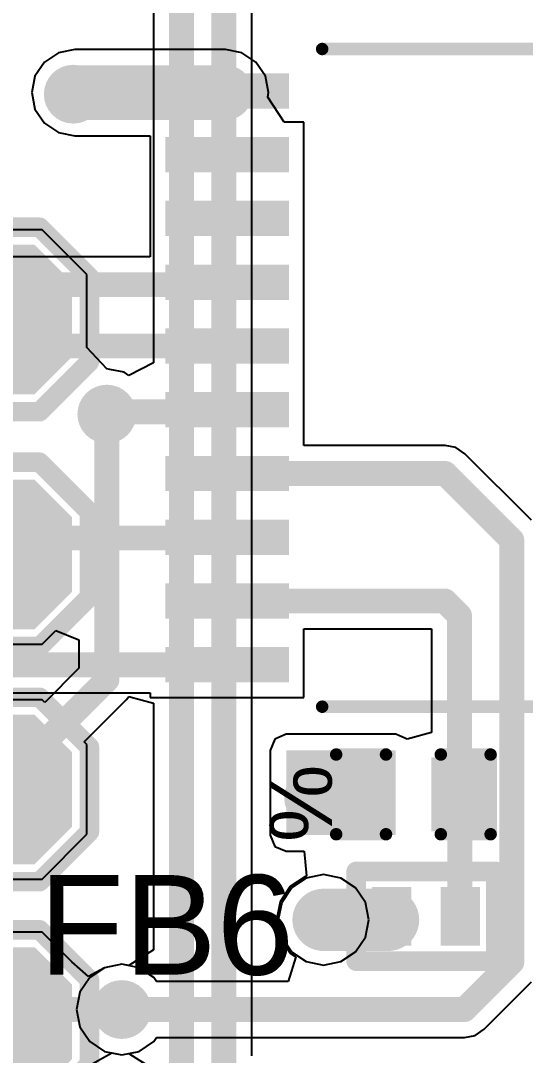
# Model space of a CAD drawing. Header units: millimetres. Extents: x -0.52 to 3.79, y -0.54 to 3.26.
# Drawn here: x 2.2834 to 2.486, y 2.2776 to 2.6929 of the extents above; entities that cross this region are included whole.
import ezdxf

# ---------------------------------------------------------------- set-up
doc = ezdxf.new("R2010")
doc.units = ezdxf.units.MM
doc.header["$MEASUREMENT"] = 0
for name, color, linetype in [('BottomLayer', 5, 'Continuous'), ('BottomOverlay', 54, 'Continuous'), ('BottomPaste', 16, 'Continuous'), ('BottomSolder', 6, 'Continuous'), ('TopLayer', 1, 'Continuous'), ('TopOverlay', 2, 'Continuous'), ('TopPaste', 8, 'Continuous'), ('TopSolder', 216, 'Continuous'), ('ViaHoleLayer', 16, 'Continuous')]:
    doc.layers.add(name, color=color, linetype=linetype)
doc.styles.add('Arial', font='', dxfattribs={"height": 0.2})
doc.styles.get('Arial').set_extended_font_data('Arial')

# ---------------------------------------------------------------- blocks, each defined once
blk = doc.blocks.new('TSSOP_20_58')
at = {"layer": 'TopLayer'}
for points in [[(-0.08937, 0.12224), (-0.08937, 0.10807), (-0.13898, 0.10807), (-0.13898, 0.12224)], [(0.13898, 0.12224), (0.13898, 0.10807), (0.08937, 0.10807), (0.08937, 0.12224)], [(-0.08937, 0.09665), (-0.08937, 0.08248), (-0.13898, 0.08248), (-0.13898, 0.09665)], [(0.13898, 0.09665), (0.13898, 0.08248), (0.08937, 0.08248), (0.08937, 0.09665)], [(-0.08937, 0.07106), (-0.08937, 0.05689), (-0.13898, 0.05689), (-0.13898, 0.07106)], [(0.13898, 0.07106), (0.13898, 0.05689), (0.08937, 0.05689), (0.08937, 0.07106)], [(-0.08937, 0.04547), (-0.08937, 0.0313), (-0.13898, 0.0313), (-0.13898, 0.04547)], [(0.13898, 0.04547), (0.13898, 0.0313), (0.08937, 0.0313), (0.08937, 0.04547)], [(-0.08937, 0.01988), (-0.08937, 0.00571), (-0.13898, 0.00571), (-0.13898, 0.01988)], [(0.13898, 0.01988), (0.13898, 0.00571), (0.08937, 0.00571), (0.08937, 0.01988)], [(-0.08937, -0.00571), (-0.08937, -0.01988), (-0.13898, -0.01988), (-0.13898, -0.00571)], [(0.13898, -0.00571), (0.13898, -0.01988), (0.08937, -0.01988), (0.08937, -0.00571)], [(-0.08937, -0.0313), (-0.08937, -0.04547), (-0.13898, -0.04547), (-0.13898, -0.0313)], [(0.13898, -0.0313), (0.13898, -0.04547), (0.08937, -0.04547), (0.08937, -0.0313)], [(-0.08937, -0.05689), (-0.08937, -0.07106), (-0.13898, -0.07106), (-0.13898, -0.05689)], [(0.13898, -0.05689), (0.13898, -0.07106), (0.08937, -0.07106), (0.08937, -0.05689)], [(-0.08937, -0.08248), (-0.08937, -0.09665), (-0.13898, -0.09665), (-0.13898, -0.08248)], [(0.13898, -0.08248), (0.13898, -0.09665), (0.08937, -0.09665), (0.08937, -0.08248)], [(-0.08937, -0.10807), (-0.08937, -0.12224), (-0.13898, -0.12224), (-0.13898, -0.10807)], [(0.13898, -0.10807), (0.13898, -0.12224), (0.08937, -0.12224), (0.08937, -0.10807)]]:
    blk.add_hatch(color=1, dxfattribs=at).paths.add_polyline_path(points)
at = {"layer": 'TopOverlay'}
blk.add_hatch(color=2, dxfattribs=at).paths.add_polyline_path([(-0.086, 0.106), (-0.079, 0.106), (-0.079, 0.123), (-0.086, 0.123)])
at = {"layer": 'TopPaste'}
for points in [[(-0.08937, 0.12224), (-0.08937, 0.10807), (-0.13898, 0.10807), (-0.13898, 0.12224)], [(0.13898, 0.12224), (0.13898, 0.10807), (0.08937, 0.10807), (0.08937, 0.12224)], [(-0.08937, 0.09665), (-0.08937, 0.08248), (-0.13898, 0.08248), (-0.13898, 0.09665)], [(0.13898, 0.09665), (0.13898, 0.08248), (0.08937, 0.08248), (0.08937, 0.09665)], [(-0.08937, 0.07106), (-0.08937, 0.05689), (-0.13898, 0.05689), (-0.13898, 0.07106)], [(0.13898, 0.07106), (0.13898, 0.05689), (0.08937, 0.05689), (0.08937, 0.07106)], [(-0.08937, 0.04547), (-0.08937, 0.0313), (-0.13898, 0.0313), (-0.13898, 0.04547)], [(0.13898, 0.04547), (0.13898, 0.0313), (0.08937, 0.0313), (0.08937, 0.04547)], [(-0.08937, 0.01988), (-0.08937, 0.00571), (-0.13898, 0.00571), (-0.13898, 0.01988)], [(0.13898, 0.01988), (0.13898, 0.00571), (0.08937, 0.00571), (0.08937, 0.01988)], [(-0.08937, -0.00571), (-0.08937, -0.01988), (-0.13898, -0.01988), (-0.13898, -0.00571)], [(0.13898, -0.00571), (0.13898, -0.01988), (0.08937, -0.01988), (0.08937, -0.00571)], [(-0.08937, -0.0313), (-0.08937, -0.04547), (-0.13898, -0.04547), (-0.13898, -0.0313)], [(0.13898, -0.0313), (0.13898, -0.04547), (0.08937, -0.04547), (0.08937, -0.0313)], [(-0.08937, -0.05689), (-0.08937, -0.07106), (-0.13898, -0.07106), (-0.13898, -0.05689)], [(0.13898, -0.05689), (0.13898, -0.07106), (0.08937, -0.07106), (0.08937, -0.05689)], [(-0.08937, -0.08248), (-0.08937, -0.09665), (-0.13898, -0.09665), (-0.13898, -0.08248)], [(0.13898, -0.08248), (0.13898, -0.09665), (0.08937, -0.09665), (0.08937, -0.08248)], [(-0.08937, -0.10807), (-0.08937, -0.12224), (-0.13898, -0.12224), (-0.13898, -0.10807)], [(0.13898, -0.10807), (0.13898, -0.12224), (0.08937, -0.12224), (0.08937, -0.10807)]]:
    blk.add_hatch(color=8, dxfattribs=at).paths.add_polyline_path(points)
at = {"layer": 'TopSolder'}
for points in [[(-0.08937, 0.12224), (-0.08937, 0.10807), (-0.13898, 0.10807), (-0.13898, 0.12224)], [(0.13898, 0.12224), (0.13898, 0.10807), (0.08937, 0.10807), (0.08937, 0.12224)], [(-0.08937, 0.09665), (-0.08937, 0.08248), (-0.13898, 0.08248), (-0.13898, 0.09665)], [(0.13898, 0.09665), (0.13898, 0.08248), (0.08937, 0.08248), (0.08937, 0.09665)], [(-0.08937, 0.07106), (-0.08937, 0.05689), (-0.13898, 0.05689), (-0.13898, 0.07106)], [(0.13898, 0.07106), (0.13898, 0.05689), (0.08937, 0.05689), (0.08937, 0.07106)], [(-0.08937, 0.04547), (-0.08937, 0.0313), (-0.13898, 0.0313), (-0.13898, 0.04547)], [(0.13898, 0.04547), (0.13898, 0.0313), (0.08937, 0.0313), (0.08937, 0.04547)], [(-0.08937, 0.01988), (-0.08937, 0.00571), (-0.13898, 0.00571), (-0.13898, 0.01988)], [(0.13898, 0.01988), (0.13898, 0.00571), (0.08937, 0.00571), (0.08937, 0.01988)], [(-0.08937, -0.00571), (-0.08937, -0.01988), (-0.13898, -0.01988), (-0.13898, -0.00571)], [(0.13898, -0.00571), (0.13898, -0.01988), (0.08937, -0.01988), (0.08937, -0.00571)], [(-0.08937, -0.0313), (-0.08937, -0.04547), (-0.13898, -0.04547), (-0.13898, -0.0313)], [(0.13898, -0.0313), (0.13898, -0.04547), (0.08937, -0.04547), (0.08937, -0.0313)], [(-0.08937, -0.05689), (-0.08937, -0.07106), (-0.13898, -0.07106), (-0.13898, -0.05689)], [(0.13898, -0.05689), (0.13898, -0.07106), (0.08937, -0.07106), (0.08937, -0.05689)], [(-0.08937, -0.08248), (-0.08937, -0.09665), (-0.13898, -0.09665), (-0.13898, -0.08248)], [(0.13898, -0.08248), (0.13898, -0.09665), (0.08937, -0.09665), (0.08937, -0.08248)], [(-0.08937, -0.10807), (-0.08937, -0.12224), (-0.13898, -0.12224), (-0.13898, -0.10807)], [(0.13898, -0.10807), (0.13898, -0.12224), (0.08937, -0.12224), (0.08937, -0.10807)]]:
    blk.add_hatch(color=216, dxfattribs=at).paths.add_polyline_path(points)
at = {"layer": 'TopOverlay', "const_width": 0.005}
for points in [[(0.076, 0.132), (-0.076, 0.132)], [(-0.1455, 0.1165), (-0.1505, 0.1215)], [(-0.1505, 0.1215), (-0.1505, 0.1115)], [(-0.1455, 0.1165), (-0.1505, 0.1115)], [(0.076, -0.132), (-0.076, -0.132)]]:
    blk.add_lwpolyline(points, dxfattribs=at)
at = {"layer": 'TopOverlay', "const_width": 0.0025}
for points in [[(-0.07725, 0.132, 1), (-0.07475, 0.132, 1)], [(0.07475, 0.132, 1), (0.07725, 0.132, 1)], [(-0.15175, 0.1215, 1), (-0.14925, 0.1215, 1)], [(-0.15175, 0.1215, 1), (-0.14925, 0.1215, 1)], [(-0.14675, 0.1165, 1), (-0.14425, 0.1165, 1)], [(-0.14675, 0.1165, 1), (-0.14425, 0.1165, 1)], [(-0.15175, 0.1115, 1), (-0.14925, 0.1115, 1)], [(-0.15175, 0.1115, 1), (-0.14925, 0.1115, 1)], [(-0.07725, -0.132, 1), (-0.07475, -0.132, 1)], [(0.07475, -0.132, 1), (0.07725, -0.132, 1)]]:
    blk.add_lwpolyline(points, format="xyb", close=True, dxfattribs=at)
blk = doc.blocks.new('T__________B_125')
at = {"layer": 'BottomLayer'}
blk.add_hatch(color=5, dxfattribs=at).paths.add_polyline_path([(0.015, 0.03), (-0.015, 0.03), (-0.03, 0.015), (-0.03, -0.015), (-0.015, -0.03), (0.015, -0.03), (0.03, -0.015), (0.03, 0.015)])
at = {"layer": 'BottomPaste'}
blk.add_hatch(color=16, dxfattribs=at).paths.add_polyline_path([(0.015, 0.03), (-0.015, 0.03), (-0.03, 0.015), (-0.03, -0.015), (-0.015, -0.03), (0.015, -0.03), (0.03, -0.015), (0.03, 0.015)])
at = {"layer": 'BottomSolder'}
blk.add_hatch(color=6, dxfattribs=at).paths.add_polyline_path([(0.015, 0.03), (-0.015, 0.03), (-0.03, 0.015), (-0.03, -0.015), (-0.015, -0.03), (0.015, -0.03), (0.03, -0.015), (0.03, 0.015)])
at = {"layer": 'BottomOverlay', "const_width": 0.00787}
for points in [[(-0.037, 0.017), (-0.017, 0.037)], [(-0.017, 0.037), (0.017, 0.037)], [(-0.017, 0.037), (0.017, 0.037)], [(0.017, 0.037), (0.037, 0.017)], [(-0.037, -0.017), (-0.037, 0.017)], [(0.037, -0.017), (0.037, 0.017)], [(-0.037, -0.017), (-0.017, -0.037)], [(0.017, -0.037), (0.037, -0.017)], [(-0.017, -0.037), (0.017, -0.037)], [(-0.017, -0.037), (0.017, -0.037)]]:
    blk.add_lwpolyline(points, dxfattribs=at)
at = {"layer": 'BottomOverlay', "const_width": 0.00394}
for points in [[(-0.01897, 0.037, 1), (-0.01503, 0.037, 1)], [(-0.01897, 0.037, 1), (-0.01503, 0.037, 1)], [(-0.01897, 0.037, 1), (-0.01503, 0.037, 1)], [(0.01503, 0.037, 1), (0.01897, 0.037, 1)], [(0.01503, 0.037, 1), (0.01897, 0.037, 1)], [(0.01503, 0.037, 1), (0.01897, 0.037, 1)], [(-0.03897, 0.017, 1), (-0.03503, 0.017, 1)], [(-0.03897, 0.017, 1), (-0.03503, 0.017, 1)], [(0.03503, 0.017, 1), (0.03897, 0.017, 1)], [(0.03503, 0.017, 1), (0.03897, 0.017, 1)], [(-0.03897, -0.017, 1), (-0.03503, -0.017, 1)], [(-0.03897, -0.017, 1), (-0.03503, -0.017, 1)], [(0.03503, -0.017, 1), (0.03897, -0.017, 1)], [(0.03503, -0.017, 1), (0.03897, -0.017, 1)], [(-0.01897, -0.037, 1), (-0.01503, -0.037, 1)], [(-0.01897, -0.037, 1), (-0.01503, -0.037, 1)], [(-0.01897, -0.037, 1), (-0.01503, -0.037, 1)], [(0.01503, -0.037, 1), (0.01897, -0.037, 1)], [(0.01503, -0.037, 1), (0.01897, -0.037, 1)], [(0.01503, -0.037, 1), (0.01897, -0.037, 1)]]:
    blk.add_lwpolyline(points, format="xyb", close=True, dxfattribs=at)
blk = doc.blocks.new('T__________B_126')
at = {"layer": 'BottomLayer'}
blk.add_hatch(color=5, dxfattribs=at).paths.add_polyline_path([(0.015, 0.03), (-0.015, 0.03), (-0.03, 0.015), (-0.03, -0.015), (-0.015, -0.03), (0.015, -0.03), (0.03, -0.015), (0.03, 0.015)])
at = {"layer": 'BottomPaste'}
blk.add_hatch(color=16, dxfattribs=at).paths.add_polyline_path([(0.015, 0.03), (-0.015, 0.03), (-0.03, 0.015), (-0.03, -0.015), (-0.015, -0.03), (0.015, -0.03), (0.03, -0.015), (0.03, 0.015)])
at = {"layer": 'BottomSolder'}
blk.add_hatch(color=6, dxfattribs=at).paths.add_polyline_path([(0.015, 0.03), (-0.015, 0.03), (-0.03, 0.015), (-0.03, -0.015), (-0.015, -0.03), (0.015, -0.03), (0.03, -0.015), (0.03, 0.015)])
at = {"layer": 'BottomOverlay', "const_width": 0.00787}
for points in [[(-0.037, 0.017), (-0.017, 0.037)], [(-0.017, 0.037), (0.017, 0.037)], [(-0.017, 0.037), (0.017, 0.037)], [(0.017, 0.037), (0.037, 0.017)], [(-0.037, -0.017), (-0.037, 0.017)], [(0.037, -0.017), (0.037, 0.017)], [(-0.037, -0.017), (-0.017, -0.037)], [(0.017, -0.037), (0.037, -0.017)], [(-0.017, -0.037), (0.017, -0.037)], [(-0.017, -0.037), (0.017, -0.037)]]:
    blk.add_lwpolyline(points, dxfattribs=at)
at = {"layer": 'BottomOverlay', "const_width": 0.00394}
for points in [[(-0.01897, 0.037, 1), (-0.01503, 0.037, 1)], [(-0.01897, 0.037, 1), (-0.01503, 0.037, 1)], [(-0.01897, 0.037, 1), (-0.01503, 0.037, 1)], [(0.01503, 0.037, 1), (0.01897, 0.037, 1)], [(0.01503, 0.037, 1), (0.01897, 0.037, 1)], [(0.01503, 0.037, 1), (0.01897, 0.037, 1)], [(-0.03897, 0.017, 1), (-0.03503, 0.017, 1)], [(-0.03897, 0.017, 1), (-0.03503, 0.017, 1)], [(0.03503, 0.017, 1), (0.03897, 0.017, 1)], [(0.03503, 0.017, 1), (0.03897, 0.017, 1)], [(-0.03897, -0.017, 1), (-0.03503, -0.017, 1)], [(-0.03897, -0.017, 1), (-0.03503, -0.017, 1)], [(0.03503, -0.017, 1), (0.03897, -0.017, 1)], [(0.03503, -0.017, 1), (0.03897, -0.017, 1)], [(-0.01897, -0.037, 1), (-0.01503, -0.037, 1)], [(-0.01897, -0.037, 1), (-0.01503, -0.037, 1)], [(-0.01897, -0.037, 1), (-0.01503, -0.037, 1)], [(0.01503, -0.037, 1), (0.01897, -0.037, 1)], [(0.01503, -0.037, 1), (0.01897, -0.037, 1)], [(0.01503, -0.037, 1), (0.01897, -0.037, 1)]]:
    blk.add_lwpolyline(points, format="xyb", close=True, dxfattribs=at)
blk = doc.blocks.new('T__________B_127')
at = {"layer": 'BottomLayer'}
blk.add_hatch(color=5, dxfattribs=at).paths.add_polyline_path([(0.015, 0.03), (-0.015, 0.03), (-0.03, 0.015), (-0.03, -0.015), (-0.015, -0.03), (0.015, -0.03), (0.03, -0.015), (0.03, 0.015)])
at = {"layer": 'BottomPaste'}
blk.add_hatch(color=16, dxfattribs=at).paths.add_polyline_path([(0.015, 0.03), (-0.015, 0.03), (-0.03, 0.015), (-0.03, -0.015), (-0.015, -0.03), (0.015, -0.03), (0.03, -0.015), (0.03, 0.015)])
at = {"layer": 'BottomSolder'}
blk.add_hatch(color=6, dxfattribs=at).paths.add_polyline_path([(0.015, 0.03), (-0.015, 0.03), (-0.03, 0.015), (-0.03, -0.015), (-0.015, -0.03), (0.015, -0.03), (0.03, -0.015), (0.03, 0.015)])
at = {"layer": 'BottomOverlay', "const_width": 0.00787}
for points in [[(-0.037, 0.017), (-0.017, 0.037)], [(-0.017, 0.037), (0.017, 0.037)], [(-0.017, 0.037), (0.017, 0.037)], [(0.017, 0.037), (0.037, 0.017)], [(-0.037, -0.017), (-0.037, 0.017)], [(0.037, -0.017), (0.037, 0.017)], [(-0.037, -0.017), (-0.017, -0.037)], [(0.017, -0.037), (0.037, -0.017)], [(-0.017, -0.037), (0.017, -0.037)], [(-0.017, -0.037), (0.017, -0.037)]]:
    blk.add_lwpolyline(points, dxfattribs=at)
at = {"layer": 'BottomOverlay', "const_width": 0.00394}
for points in [[(-0.01897, 0.037, 1), (-0.01503, 0.037, 1)], [(-0.01897, 0.037, 1), (-0.01503, 0.037, 1)], [(-0.01897, 0.037, 1), (-0.01503, 0.037, 1)], [(0.01503, 0.037, 1), (0.01897, 0.037, 1)], [(0.01503, 0.037, 1), (0.01897, 0.037, 1)], [(0.01503, 0.037, 1), (0.01897, 0.037, 1)], [(-0.03897, 0.017, 1), (-0.03503, 0.017, 1)], [(-0.03897, 0.017, 1), (-0.03503, 0.017, 1)], [(0.03503, 0.017, 1), (0.03897, 0.017, 1)], [(0.03503, 0.017, 1), (0.03897, 0.017, 1)], [(-0.03897, -0.017, 1), (-0.03503, -0.017, 1)], [(-0.03897, -0.017, 1), (-0.03503, -0.017, 1)], [(0.03503, -0.017, 1), (0.03897, -0.017, 1)], [(0.03503, -0.017, 1), (0.03897, -0.017, 1)], [(-0.01897, -0.037, 1), (-0.01503, -0.037, 1)], [(-0.01897, -0.037, 1), (-0.01503, -0.037, 1)], [(-0.01897, -0.037, 1), (-0.01503, -0.037, 1)], [(0.01503, -0.037, 1), (0.01897, -0.037, 1)], [(0.01503, -0.037, 1), (0.01897, -0.037, 1)], [(0.01503, -0.037, 1), (0.01897, -0.037, 1)]]:
    blk.add_lwpolyline(points, format="xyb", close=True, dxfattribs=at)
blk = doc.blocks.new('T__________B_128')
at = {"layer": 'BottomLayer'}
blk.add_hatch(color=5, dxfattribs=at).paths.add_polyline_path([(0.015, 0.03), (-0.015, 0.03), (-0.03, 0.015), (-0.03, -0.015), (-0.015, -0.03), (0.015, -0.03), (0.03, -0.015), (0.03, 0.015)])
at = {"layer": 'BottomPaste'}
blk.add_hatch(color=16, dxfattribs=at).paths.add_polyline_path([(0.015, 0.03), (-0.015, 0.03), (-0.03, 0.015), (-0.03, -0.015), (-0.015, -0.03), (0.015, -0.03), (0.03, -0.015), (0.03, 0.015)])
at = {"layer": 'BottomSolder'}
blk.add_hatch(color=6, dxfattribs=at).paths.add_polyline_path([(0.015, 0.03), (-0.015, 0.03), (-0.03, 0.015), (-0.03, -0.015), (-0.015, -0.03), (0.015, -0.03), (0.03, -0.015), (0.03, 0.015)])
at = {"layer": 'BottomOverlay', "const_width": 0.00787}
for points in [[(-0.037, 0.017), (-0.017, 0.037)], [(-0.017, 0.037), (0.017, 0.037)], [(-0.017, 0.037), (0.017, 0.037)], [(0.017, 0.037), (0.037, 0.017)], [(-0.037, -0.017), (-0.037, 0.017)], [(0.037, -0.017), (0.037, 0.017)], [(-0.037, -0.017), (-0.017, -0.037)], [(0.017, -0.037), (0.037, -0.017)], [(-0.017, -0.037), (0.017, -0.037)], [(-0.017, -0.037), (0.017, -0.037)]]:
    blk.add_lwpolyline(points, dxfattribs=at)
at = {"layer": 'BottomOverlay', "const_width": 0.00394}
for points in [[(-0.01897, 0.037, 1), (-0.01503, 0.037, 1)], [(-0.01897, 0.037, 1), (-0.01503, 0.037, 1)], [(-0.01897, 0.037, 1), (-0.01503, 0.037, 1)], [(0.01503, 0.037, 1), (0.01897, 0.037, 1)], [(0.01503, 0.037, 1), (0.01897, 0.037, 1)], [(0.01503, 0.037, 1), (0.01897, 0.037, 1)], [(-0.03897, 0.017, 1), (-0.03503, 0.017, 1)], [(-0.03897, 0.017, 1), (-0.03503, 0.017, 1)], [(0.03503, 0.017, 1), (0.03897, 0.017, 1)], [(0.03503, 0.017, 1), (0.03897, 0.017, 1)], [(-0.03897, -0.017, 1), (-0.03503, -0.017, 1)], [(-0.03897, -0.017, 1), (-0.03503, -0.017, 1)], [(0.03503, -0.017, 1), (0.03897, -0.017, 1)], [(0.03503, -0.017, 1), (0.03897, -0.017, 1)], [(-0.01897, -0.037, 1), (-0.01503, -0.037, 1)], [(-0.01897, -0.037, 1), (-0.01503, -0.037, 1)], [(-0.01897, -0.037, 1), (-0.01503, -0.037, 1)], [(0.01503, -0.037, 1), (0.01897, -0.037, 1)], [(0.01503, -0.037, 1), (0.01897, -0.037, 1)], [(0.01503, -0.037, 1), (0.01897, -0.037, 1)]]:
    blk.add_lwpolyline(points, format="xyb", close=True, dxfattribs=at)
blk = doc.blocks.new('IND_0402_148')
at = {"layer": 'TopLayer'}
for points in [[(-0.02165, 0.01181), (-0.00591, 0.01181), (-0.00591, -0.01181), (-0.02165, -0.01181)], [(0.00591, 0.01181), (0.02165, 0.01181), (0.02165, -0.01181), (0.00591, -0.01181)]]:
    blk.add_hatch(color=1, dxfattribs=at).paths.add_polyline_path(points)
at = {"layer": 'TopPaste'}
for points in [[(-0.02165, 0.01181), (-0.00591, 0.01181), (-0.00591, -0.01181), (-0.02165, -0.01181)], [(0.00591, 0.01181), (0.02165, 0.01181), (0.02165, -0.01181), (0.00591, -0.01181)]]:
    blk.add_hatch(color=8, dxfattribs=at).paths.add_polyline_path(points)
at = {"layer": 'TopSolder'}
for points in [[(-0.02165, 0.01181), (-0.00591, 0.01181), (-0.00591, -0.01181), (-0.02165, -0.01181)], [(0.00591, 0.01181), (0.02165, 0.01181), (0.02165, -0.01181), (0.00591, -0.01181)]]:
    blk.add_hatch(color=216, dxfattribs=at).paths.add_polyline_path(points)
at = {"layer": 'TopOverlay', "const_width": 0.00787}
for points in [[(-0.028, 0.018), (-0.028, -0.018)], [(-0.012, 0.018), (-0.028, 0.018)], [(0.028, 0.018), (-0.012, 0.018)], [(0.028, 0.018), (0.028, -0.018)], [(-0.012, -0.018), (-0.028, -0.018)], [(0.028, -0.018), (-0.012, -0.018)]]:
    blk.add_lwpolyline(points, dxfattribs=at)
at = {"layer": 'TopOverlay', "const_width": 0.00394}
for points in [[(-0.02997, 0.018, 1), (-0.02603, 0.018, 1)], [(-0.02997, 0.018, 1), (-0.02603, 0.018, 1)], [(-0.01397, 0.018, 1), (-0.01003, 0.018, 1)], [(-0.01397, 0.018, 1), (-0.01003, 0.018, 1)], [(0.02603, 0.018, 1), (0.02997, 0.018, 1)], [(0.02603, 0.018, 1), (0.02997, 0.018, 1)], [(-0.02997, -0.018, 1), (-0.02603, -0.018, 1)], [(-0.02997, -0.018, 1), (-0.02603, -0.018, 1)], [(-0.01397, -0.018, 1), (-0.01003, -0.018, 1)], [(-0.01397, -0.018, 1), (-0.01003, -0.018, 1)], [(0.02603, -0.018, 1), (0.02997, -0.018, 1)], [(0.02603, -0.018, 1), (0.02997, -0.018, 1)]]:
    blk.add_lwpolyline(points, format="xyb", close=True, dxfattribs=at)
blk = doc.blocks.new('C___0402_162')
at = {"layer": 'TopLayer'}
for points in [[(-0.0275, -0.0125), (-0.0275, 0.0125), (-0.0095, 0.0125), (-0.0095, -0.0125)], [(0.0095, -0.0125), (0.0095, 0.0125), (0.0275, 0.0125), (0.0275, -0.0125)]]:
    blk.add_hatch(color=1, dxfattribs=at).paths.add_polyline_path(points)
at = {"layer": 'TopPaste'}
for points in [[(-0.0275, -0.0125), (-0.0275, 0.0125), (-0.0095, 0.0125), (-0.0095, -0.0125)], [(0.0095, -0.0125), (0.0095, 0.0125), (0.0275, 0.0125), (0.0275, -0.0125)]]:
    blk.add_hatch(color=8, dxfattribs=at).paths.add_polyline_path(points)
at = {"layer": 'TopSolder'}
for points in [[(-0.02986, -0.01486), (-0.02986, 0.01486), (-0.00714, 0.01486), (-0.00714, -0.01486)], [(0.00714, -0.01486), (0.00714, 0.01486), (0.02986, 0.01486), (0.02986, -0.01486)]]:
    blk.add_hatch(color=216, dxfattribs=at).paths.add_polyline_path(points)
at = {"layer": 'TopOverlay', "const_width": 0.005}
for points in [[(-0.011, 0.016), (-0.031, 0.016)], [(-0.031, 0.016), (-0.031, -0.016)], [(0.031, 0.016), (0.011, 0.016)], [(0.031, 0.016), (0.031, -0.016)], [(-0.011, -0.016), (-0.031, -0.016)], [(0.031, -0.016), (0.011, -0.016)]]:
    blk.add_lwpolyline(points, dxfattribs=at)
at = {"layer": 'TopOverlay', "const_width": 0.0025}
for points in [[(-0.03225, 0.016, 1), (-0.02975, 0.016, 1)], [(-0.03225, 0.016, 1), (-0.02975, 0.016, 1)], [(-0.01225, 0.016, 1), (-0.00975, 0.016, 1)], [(0.00975, 0.016, 1), (0.01225, 0.016, 1)], [(0.02975, 0.016, 1), (0.03225, 0.016, 1)], [(0.02975, 0.016, 1), (0.03225, 0.016, 1)], [(-0.03225, -0.016, 1), (-0.02975, -0.016, 1)], [(-0.03225, -0.016, 1), (-0.02975, -0.016, 1)], [(-0.01225, -0.016, 1), (-0.00975, -0.016, 1)], [(0.00975, -0.016, 1), (0.01225, -0.016, 1)], [(0.02975, -0.016, 1), (0.03225, -0.016, 1)], [(0.02975, -0.016, 1), (0.03225, -0.016, 1)]]:
    blk.add_lwpolyline(points, format="xyb", close=True, dxfattribs=at)

msp = doc.modelspace()

# ---------------------------------------------------------------- hatches: boundary and pattern name
at = {"layer": 'BottomLayer'}
h = msp.add_hatch(color=5, dxfattribs=at)
edge = h.paths.add_edge_path()
edge.add_arc((2.30453, 2.66343), 0.01181, 0, 360)
h = msp.add_hatch(color=5, dxfattribs=at)
edge = h.paths.add_edge_path()
edge.add_arc((2.318, 2.535), 0.01181, 0, 360)
h = msp.add_hatch(color=5, dxfattribs=at)
edge = h.paths.add_edge_path()
edge.add_arc((2.401, 2.381), 0.01181, 0, 360)
h = msp.add_hatch(color=5, dxfattribs=at)
edge = h.paths.add_edge_path()
edge.add_arc((2.405, 2.332), 0.01181, 0, 360)
h = msp.add_hatch(color=5, dxfattribs=at)
edge = h.paths.add_edge_path()
edge.add_arc((2.324, 2.296), 0.01181, 0, 360)
at = {"layer": 'BottomSolder'}
h = msp.add_hatch(color=6, dxfattribs=at)
edge = h.paths.add_edge_path()
edge.add_arc((2.30453, 2.66343), 0.00591, 0, 360)
h = msp.add_hatch(color=6, dxfattribs=at)
edge = h.paths.add_edge_path()
edge.add_arc((2.318, 2.535), 0.00591, 0, 360)
h = msp.add_hatch(color=6, dxfattribs=at)
edge = h.paths.add_edge_path()
edge.add_arc((2.401, 2.381), 0.00591, 0, 360)
h = msp.add_hatch(color=6, dxfattribs=at)
edge = h.paths.add_edge_path()
edge.add_arc((2.405, 2.332), 0.00591, 0, 360)
h = msp.add_hatch(color=6, dxfattribs=at)
edge = h.paths.add_edge_path()
edge.add_arc((2.324, 2.296), 0.00591, 0, 360)
at = {"layer": 'TopLayer'}
h = msp.add_hatch(color=1, dxfattribs=at)
edge = h.paths.add_edge_path()
edge.add_arc((2.30453, 2.66343), 0.01181, 0, 360)
h = msp.add_hatch(color=1, dxfattribs=at)
edge = h.paths.add_edge_path()
edge.add_arc((2.318, 2.535), 0.01181, 0, 360)
msp.add_hatch(color=1, dxfattribs=at).paths.add_polyline_path([(2.39, 2.366), (2.434, 2.366), (2.434, 2.4), (2.39, 2.4)])
h = msp.add_hatch(color=1, dxfattribs=at)
edge = h.paths.add_edge_path()
edge.add_arc((2.401, 2.381), 0.01181, 0, 360)
h = msp.add_hatch(color=1, dxfattribs=at)
edge = h.paths.add_edge_path()
edge.add_arc((2.405, 2.332), 0.01181, 0, 360)
h = msp.add_hatch(color=1, dxfattribs=at)
edge = h.paths.add_edge_path()
edge.add_arc((2.324, 2.296), 0.01181, 0, 360)
at = {"layer": 'TopSolder'}
h = msp.add_hatch(color=216, dxfattribs=at)
edge = h.paths.add_edge_path()
edge.add_arc((2.30453, 2.66343), 0.00591, 0, 360)
h = msp.add_hatch(color=216, dxfattribs=at)
edge = h.paths.add_edge_path()
edge.add_arc((2.318, 2.535), 0.00591, 0, 360)
h = msp.add_hatch(color=216, dxfattribs=at)
edge = h.paths.add_edge_path()
edge.add_arc((2.401, 2.381), 0.00591, 0, 360)
h = msp.add_hatch(color=216, dxfattribs=at)
edge = h.paths.add_edge_path()
edge.add_arc((2.405, 2.332), 0.00591, 0, 360)
h = msp.add_hatch(color=216, dxfattribs=at)
edge = h.paths.add_edge_path()
edge.add_arc((2.324, 2.296), 0.00591, 0, 360)
at = {"layer": 'ViaHoleLayer'}
h = msp.add_hatch(color=16, dxfattribs=at)
edge = h.paths.add_edge_path()
edge.add_arc((2.30453, 2.66343), 0.00591, 0, 360)
h = msp.add_hatch(color=16, dxfattribs=at)
edge = h.paths.add_edge_path()
edge.add_arc((2.318, 2.535), 0.00591, 0, 360)
h = msp.add_hatch(color=16, dxfattribs=at)
edge = h.paths.add_edge_path()
edge.add_arc((2.401, 2.381), 0.00591, 0, 360)
h = msp.add_hatch(color=16, dxfattribs=at)
edge = h.paths.add_edge_path()
edge.add_arc((2.405, 2.332), 0.00591, 0, 360)
h = msp.add_hatch(color=16, dxfattribs=at)
edge = h.paths.add_edge_path()
edge.add_arc((2.324, 2.296), 0.00591, 0, 360)

# ---------------------------------------------------------------- linework, layer by layer
at = {"layer": 'BottomLayer'}
for p, q in [((2.37622, 2.27747), (2.37622, 2.903)), ((2.33678, 2.73186), (2.33678, 2.55558)), ((2.292, 2.609), (2.256, 2.609)), ((2.31, 2.591), (2.292, 2.609)), ((2.31, 2.56176), (2.31, 2.591)), ((2.31796, 2.5532), (2.31, 2.56176)), ((2.33678, 2.55558), (2.32678, 2.55055)), ((2.31914, 2.55293), (2.31796, 2.5532)), ((2.32495, 2.55178), (2.31914, 2.55293)), ((2.32678, 2.55055), (2.32495, 2.55178)), ((2.292, 2.44267), (2.29755, 2.44821)), ((2.29755, 2.44821), (2.30678, 2.44439)), ((2.256, 2.44267), (2.292, 2.44267)), ((2.30678, 2.44439), (2.30678, 2.43298)), ((2.30678, 2.43298), (2.29307, 2.41926)), ((2.32593, 2.4204), (2.32678, 2.42168)), ((2.32678, 2.42168), (2.33678, 2.41903)), ((2.292, 2.42033), (2.256, 2.42033)), ((2.29307, 2.41926), (2.292, 2.42033)), ((2.30893, 2.4034), (2.32593, 2.4204)), ((2.33678, 2.41903), (2.33678, 2.31999)), ((2.31, 2.40233), (2.30893, 2.4034)), ((2.31, 2.36633), (2.31, 2.40233)), ((2.292, 2.34833), (2.31, 2.36633)), ((2.256, 2.34833), (2.292, 2.34833)), ((2.39805, 2.34878), (2.39216, 2.34484)), ((2.405, 2.35016), (2.39805, 2.34878)), ((2.41195, 2.34878), (2.405, 2.35016)), ((2.41784, 2.34484), (2.41195, 2.34878)), ((2.39216, 2.34484), (2.38822, 2.33895)), ((2.42178, 2.33895), (2.41784, 2.34484)), ((2.38822, 2.33895), (2.38684, 2.332)), ((2.42316, 2.332), (2.42178, 2.33895)), ((2.38684, 2.332), (2.38822, 2.32505)), ((2.42178, 2.32505), (2.42316, 2.332)), ((2.292, 2.327), (2.256, 2.327)), ((2.3039, 2.3151), (2.292, 2.327)), ((2.38822, 2.32505), (2.39216, 2.31916)), ((2.41784, 2.31916), (2.42178, 2.32505)), ((2.33678, 2.31999), (2.32678, 2.31361)), ((2.39216, 2.31916), (2.39805, 2.31522)), ((2.41195, 2.31522), (2.41784, 2.31916)), ((2.3106, 2.30932), (2.3039, 2.3151)), ((2.324, 2.31416), (2.31705, 2.31278)), ((2.32678, 2.31361), (2.324, 2.31416)), ((2.39805, 2.31522), (2.405, 2.31384)), ((2.405, 2.31384), (2.41195, 2.31522)), ((2.31705, 2.31278), (2.3106, 2.30932)), ((2.31, 2.273), (2.32, 2.27864)), ((2.32, 2.27864), (2.324, 2.27784)), ((2.324, 2.27784), (2.32678, 2.27839)), ((2.32678, 2.27839), (2.33678, 2.27201))]:
    msp.add_line(p, q, dxfattribs=at)
at = {"layer": 'BottomLayer', "const_width": 0.01}
for points in [[(2.365, 2.167), (2.365, 2.903)], [(2.348, 2.197), (2.348, 2.7365)], [(2.318, 2.42833), (2.318, 2.535)], [(2.274, 2.38433), (2.318, 2.42833)], [(2.274, 2.296), (2.324, 2.296)]]:
    msp.add_lwpolyline(points, dxfattribs=at)
at = {"layer": 'BottomLayer', "const_width": 0.005}
for points in [[(2.3155, 2.535, 1), (2.3205, 2.535, 1)], [(2.3155, 2.42833, 1), (2.3205, 2.42833, 1)], [(2.3155, 2.42833, 1), (2.3205, 2.42833, 1)], [(2.3215, 2.296, 1), (2.3265, 2.296, 1)]]:
    msp.add_lwpolyline(points, format="xyb", close=True, dxfattribs=at)
at = {"layer": 'TopLayer'}
for p, q in [((2.29853, 2.68009), (2.29291, 2.67633)), ((2.30517, 2.68141), (2.29853, 2.68009)), ((2.36562, 2.68141), (2.30517, 2.68141)), ((2.37225, 2.68009), (2.36562, 2.68141)), ((2.37788, 2.67633), (2.37225, 2.68009)), ((2.29291, 2.67633), (2.28915, 2.67071)), ((2.38163, 2.67071), (2.37788, 2.67633)), ((2.28915, 2.67071), (2.28783, 2.66407)), ((2.38295, 2.66407), (2.38163, 2.67071)), ((2.28783, 2.66407), (2.28915, 2.65744)), ((2.38258, 2.66221), (2.38295, 2.66407)), ((2.38925, 2.65221), (2.38258, 2.66221)), ((2.28915, 2.65744), (2.29291, 2.65182)), ((2.29291, 2.65182), (2.29853, 2.64806)), ((2.39707, 2.65221), (2.38925, 2.65221)), ((2.39707, 2.62604), (2.39707, 2.65221)), ((2.29853, 2.64806), (2.30517, 2.64674)), ((2.30517, 2.64674), (2.33546, 2.64674)), ((2.33546, 2.64674), (2.33546, 2.59819)), ((2.39707, 2.60045), (2.39707, 2.62604)), ((2.39707, 2.57486), (2.39707, 2.60045)), ((2.33546, 2.59819), (2.19428, 2.59819)), ((2.39707, 2.54927), (2.39707, 2.57486)), ((2.39707, 2.52239), (2.39707, 2.54927)), ((2.45383, 2.52239), (2.39707, 2.52239)), ((2.45812, 2.52154), (2.45383, 2.52239)), ((2.45383, 2.52239), (2.45383, 2.52239)), ((2.46176, 2.5191), (2.45812, 2.52154)), ((2.48849, 2.49237), (2.46176, 2.5191)), ((2.39707, 2.42131), (2.39707, 2.44878)), ((2.39707, 2.44878), (2.44835, 2.44878)), ((2.44835, 2.44878), (2.44835, 2.40717)), ((2.21833, 2.42319), (2.33546, 2.42319)), ((2.33546, 2.42319), (2.33546, 2.42131)), ((2.33546, 2.42131), (2.39707, 2.42131)), ((2.39, 2.40649), (2.38541, 2.40459)), ((2.434, 2.40649), (2.39, 2.40649)), ((2.43647, 2.40547), (2.434, 2.40649)), ((2.43859, 2.40459), (2.43647, 2.40547)), ((2.44835, 2.40717), (2.43859, 2.40459)), ((2.38541, 2.40459), (2.38351, 2.4)), ((2.38351, 2.4), (2.38351, 2.366)), ((2.38351, 2.366), (2.38541, 2.36141)), ((2.38541, 2.36141), (2.39, 2.35951)), ((2.39, 2.35951), (2.39719, 2.35951)), ((2.39719, 2.35951), (2.39818, 2.34951)), ((2.39778, 2.34943), (2.39166, 2.34534)), ((2.39818, 2.34951), (2.39778, 2.34943)), ((2.39166, 2.34534), (2.38757, 2.33922)), ((2.38757, 2.33922), (2.38614, 2.332)), ((2.38614, 2.332), (2.38757, 2.32478)), ((2.38757, 2.32478), (2.39166, 2.31866)), ((2.39166, 2.31866), (2.39383, 2.31722)), ((2.324, 2.31416), (2.31705, 2.31278)), ((2.33095, 2.31278), (2.324, 2.31416)), ((2.39383, 2.31722), (2.39079, 2.30722)), ((2.31705, 2.31278), (2.31116, 2.30884)), ((2.33684, 2.30884), (2.33095, 2.31278)), ((2.31116, 2.30884), (2.30722, 2.30295)), ((2.33793, 2.30722), (2.33684, 2.30884)), ((2.39079, 2.30722), (2.33793, 2.30722)), ((2.46949, 2.28807), (2.48849, 2.30707)), ((2.30722, 2.30295), (2.30584, 2.296)), ((2.30584, 2.296), (2.30722, 2.28905)), ((2.30722, 2.28905), (2.31116, 2.28316)), ((2.33684, 2.28316), (2.33793, 2.28478)), ((2.33793, 2.28478), (2.46156, 2.28478)), ((2.46156, 2.28478), (2.46585, 2.28564)), ((2.46156, 2.28478), (2.46156, 2.28478)), ((2.46585, 2.28564), (2.46949, 2.28807)), ((2.31116, 2.28316), (2.31705, 2.27922)), ((2.33095, 2.27922), (2.33684, 2.28316)), ((2.31705, 2.27922), (2.324, 2.27784)), ((2.324, 2.27784), (2.33095, 2.27922))]:
    msp.add_line(p, q, dxfattribs=at)
for points, const_width in [([(2.30517, 2.66407), (2.36562, 2.66407)], 0.022), ([(2.36626, 2.66472), (2.3669, 2.66536)], 0.01), ([(2.18197, 2.58697), (2.36529, 2.58697)], 0.01), ([(2.36529, 2.58697), (2.36626, 2.58794)], 0.01), ([(2.19835, 2.56235), (2.36626, 2.56235)], 0.01), ([(2.36538, 2.53588), (2.36626, 2.53676)], 0.01), ([(2.32, 2.535), (2.32088, 2.53588)], 0.01), ([(2.32088, 2.53588), (2.36538, 2.53588)], 0.01), ([(2.35511, 2.51117), (2.35522, 2.51106)], 0.01), ([(2.36626, 2.51117), (2.45383, 2.51117)], 0.01), ([(2.45383, 2.51117), (2.48056, 2.48444)], 0.01), ([(2.26881, 2.48529), (2.36597, 2.48529)], 0.01), ([(2.36597, 2.48529), (2.36626, 2.48558)], 0.01), ([(2.48056, 2.315), (2.48056, 2.48444)], 0.01), ([(2.36626, 2.45999), (2.45371, 2.45999)], 0.01), ([(2.45371, 2.45999), (2.45957, 2.45413)], 0.01), ([(2.45957, 2.38236), (2.45957, 2.45413)], 0.01), ([(2.2044, 2.4344), (2.36626, 2.4344)], 0.01), ([(2.401, 2.381), (2.40168, 2.38168)], 0.01), ([(2.40168, 2.38168), (2.42189, 2.38168)], 0.01), ([(2.42189, 2.38168), (2.42257, 2.38236)], 0.01), ([(2.45957, 2.38236), (2.45972, 2.38221)], 0.01), ([(2.45972, 2.33357), (2.45972, 2.38221)], 0.01), ([(2.405, 2.332), (2.4309, 2.332)], 0.025), ([(2.4309, 2.332), (2.43232, 2.33342)], 0.01), ([(2.45972, 2.33357), (2.45988, 2.33342)], 0.01), ([(2.46156, 2.296), (2.48056, 2.315)], 0.01), ([(2.324, 2.296), (2.46156, 2.296)], 0.01)]:
    msp.add_lwpolyline(points, dxfattribs=dict(at, const_width=const_width))
for points, const_width in [([(2.29967, 2.66407, 1), (2.31067, 2.66407, 1)], 0.011), ([(2.36012, 2.66407, 1), (2.37112, 2.66407, 1)], 0.011), ([(2.36376, 2.66472, 1), (2.36876, 2.66472, 1)], 0.005), ([(2.3644, 2.66536, 1), (2.3694, 2.66536, 1)], 0.005), ([(2.36279, 2.58697, 1), (2.36779, 2.58697, 1)], 0.005), ([(2.36279, 2.58697, 1), (2.36779, 2.58697, 1)], 0.005), ([(2.36376, 2.58794, 1), (2.36876, 2.58794, 1)], 0.005), ([(2.36376, 2.56235, 1), (2.36876, 2.56235, 1)], 0.005), ([(2.36376, 2.53676, 1), (2.36876, 2.53676, 1)], 0.005), ([(2.3175, 2.535, 1), (2.3225, 2.535, 1)], 0.005), ([(2.31838, 2.53588, 1), (2.32338, 2.53588, 1)], 0.005), ([(2.31838, 2.53588, 1), (2.32338, 2.53588, 1)], 0.005), ([(2.36288, 2.53588, 1), (2.36788, 2.53588, 1)], 0.005), ([(2.36288, 2.53588, 1), (2.36788, 2.53588, 1)], 0.005), ([(2.35261, 2.51117, 1), (2.35761, 2.51117, 1)], 0.005), ([(2.35272, 2.51106, 1), (2.35772, 2.51106, 1)], 0.005), ([(2.36376, 2.51117, 1), (2.36876, 2.51117, 1)], 0.005), ([(2.45133, 2.51117, 1), (2.45633, 2.51117, 1)], 0.005), ([(2.45133, 2.51117, 1), (2.45633, 2.51117, 1)], 0.005), ([(2.36347, 2.48529, 1), (2.36847, 2.48529, 1)], 0.005), ([(2.36347, 2.48529, 1), (2.36847, 2.48529, 1)], 0.005), ([(2.36376, 2.48558, 1), (2.36876, 2.48558, 1)], 0.005), ([(2.47806, 2.48444, 1), (2.48306, 2.48444, 1)], 0.005), ([(2.47806, 2.48444, 1), (2.48306, 2.48444, 1)], 0.005), ([(2.36376, 2.45999, 1), (2.36876, 2.45999, 1)], 0.005), ([(2.45121, 2.45999, 1), (2.45621, 2.45999, 1)], 0.005), ([(2.45121, 2.45999, 1), (2.45621, 2.45999, 1)], 0.005), ([(2.45707, 2.45413, 1), (2.46207, 2.45413, 1)], 0.005), ([(2.45707, 2.45413, 1), (2.46207, 2.45413, 1)], 0.005), ([(2.36376, 2.4344, 1), (2.36876, 2.4344, 1)], 0.005), ([(2.3985, 2.381, 1), (2.4035, 2.381, 1)], 0.005), ([(2.39918, 2.38168, 1), (2.40418, 2.38168, 1)], 0.005), ([(2.39918, 2.38168, 1), (2.40418, 2.38168, 1)], 0.005), ([(2.41939, 2.38168, 1), (2.42439, 2.38168, 1)], 0.005), ([(2.41939, 2.38168, 1), (2.42439, 2.38168, 1)], 0.005), ([(2.42007, 2.38236, 1), (2.42507, 2.38236, 1)], 0.005), ([(2.45707, 2.38236, 1), (2.46207, 2.38236, 1)], 0.005), ([(2.45707, 2.38236, 1), (2.46207, 2.38236, 1)], 0.005), ([(2.45722, 2.38221, 1), (2.46222, 2.38221, 1)], 0.005), ([(2.45722, 2.38221, 1), (2.46222, 2.38221, 1)], 0.005), ([(2.39875, 2.332, 1), (2.41125, 2.332, 1)], 0.0125), ([(2.42465, 2.332, 1), (2.43715, 2.332, 1)], 0.0125), ([(2.42982, 2.33342, 1), (2.43482, 2.33342, 1)], 0.005), ([(2.45722, 2.33357, 1), (2.46222, 2.33357, 1)], 0.005), ([(2.45722, 2.33357, 1), (2.46222, 2.33357, 1)], 0.005), ([(2.45738, 2.33342, 1), (2.46238, 2.33342, 1)], 0.005), ([(2.4284, 2.332, 1), (2.4334, 2.332, 1)], 0.005), ([(2.47806, 2.315, 1), (2.48306, 2.315, 1)], 0.005), ([(2.47806, 2.315, 1), (2.48306, 2.315, 1)], 0.005), ([(2.3215, 2.296, 1), (2.3265, 2.296, 1)], 0.005), ([(2.45906, 2.296, 1), (2.46406, 2.296, 1)], 0.005), ([(2.45906, 2.296, 1), (2.46406, 2.296, 1)], 0.005)]:
    msp.add_lwpolyline(points, format="xyb", close=True, dxfattribs=dict(at, const_width=const_width))

# ---------------------------------------------------------------- block references
at = {"rotation": 180}
for name, p in [('TSSOP_20_58', (2.48044, 2.54956)), ('C___0402_162', (2.44107, 2.38236)), ('IND_0402_148', (2.4461, 2.33342))]:
    msp.add_blockref(name, p, dxfattribs=at)
for name, p in [('T__________B_125', (2.274, 2.573)), ('T__________B_126', (2.274, 2.47867)), ('T__________B_127', (2.274, 2.38433)), ('T__________B_128', (2.274, 2.291))]:
    msp.add_blockref(name, p)

# ---------------------------------------------------------------- texts
at = {"layer": 'TopOverlay', "style": 'Arial'}
msp.add_text('%', height=0.025, rotation=90, dxfattribs=at).set_placement((2.40837, 2.36324))
msp.add_text('FB6', height=0.04, dxfattribs=at).set_placement((2.29068, 2.31001))

doc.saveas('drawing.dxf')
